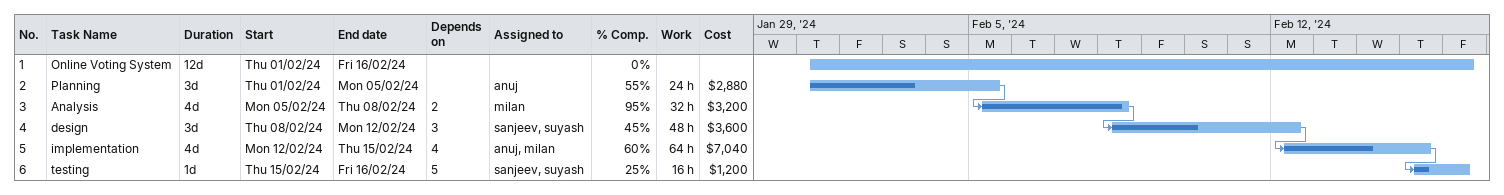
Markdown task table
| ID | Task | Duration | Start | Finish | Predecessors | Resources | % complete | Work (h) | Cost ($) |
|---|---|---|---|---|---|---|---|---|---|
| 1 | Online Voting System | 12d | 2024-02-01 | 2024-02-16 |  |  | 0 |  |  |
| 2 | Planning | 3d | 2024-02-01 | 2024-02-05 |  | anuj | 55 | 24 | 2880 |
| 3 | Analysis | 4d | 2024-02-05 | 2024-02-08 | 2 | milan | 95 | 32 | 3200 |
| 4 | design | 3d | 2024-02-08 | 2024-02-12 | 3 | sanjeev, suyash | 45 | 48 | 3600 |
| 5 | implementation | 4d | 2024-02-12 | 2024-02-15 | 4 | anuj, milan | 60 | 64 | 7040 |
| 6 | testing | 1d | 2024-02-15 | 2024-02-16 | 5 | sanjeev, suyash | 25 | 16 | 1200 |
